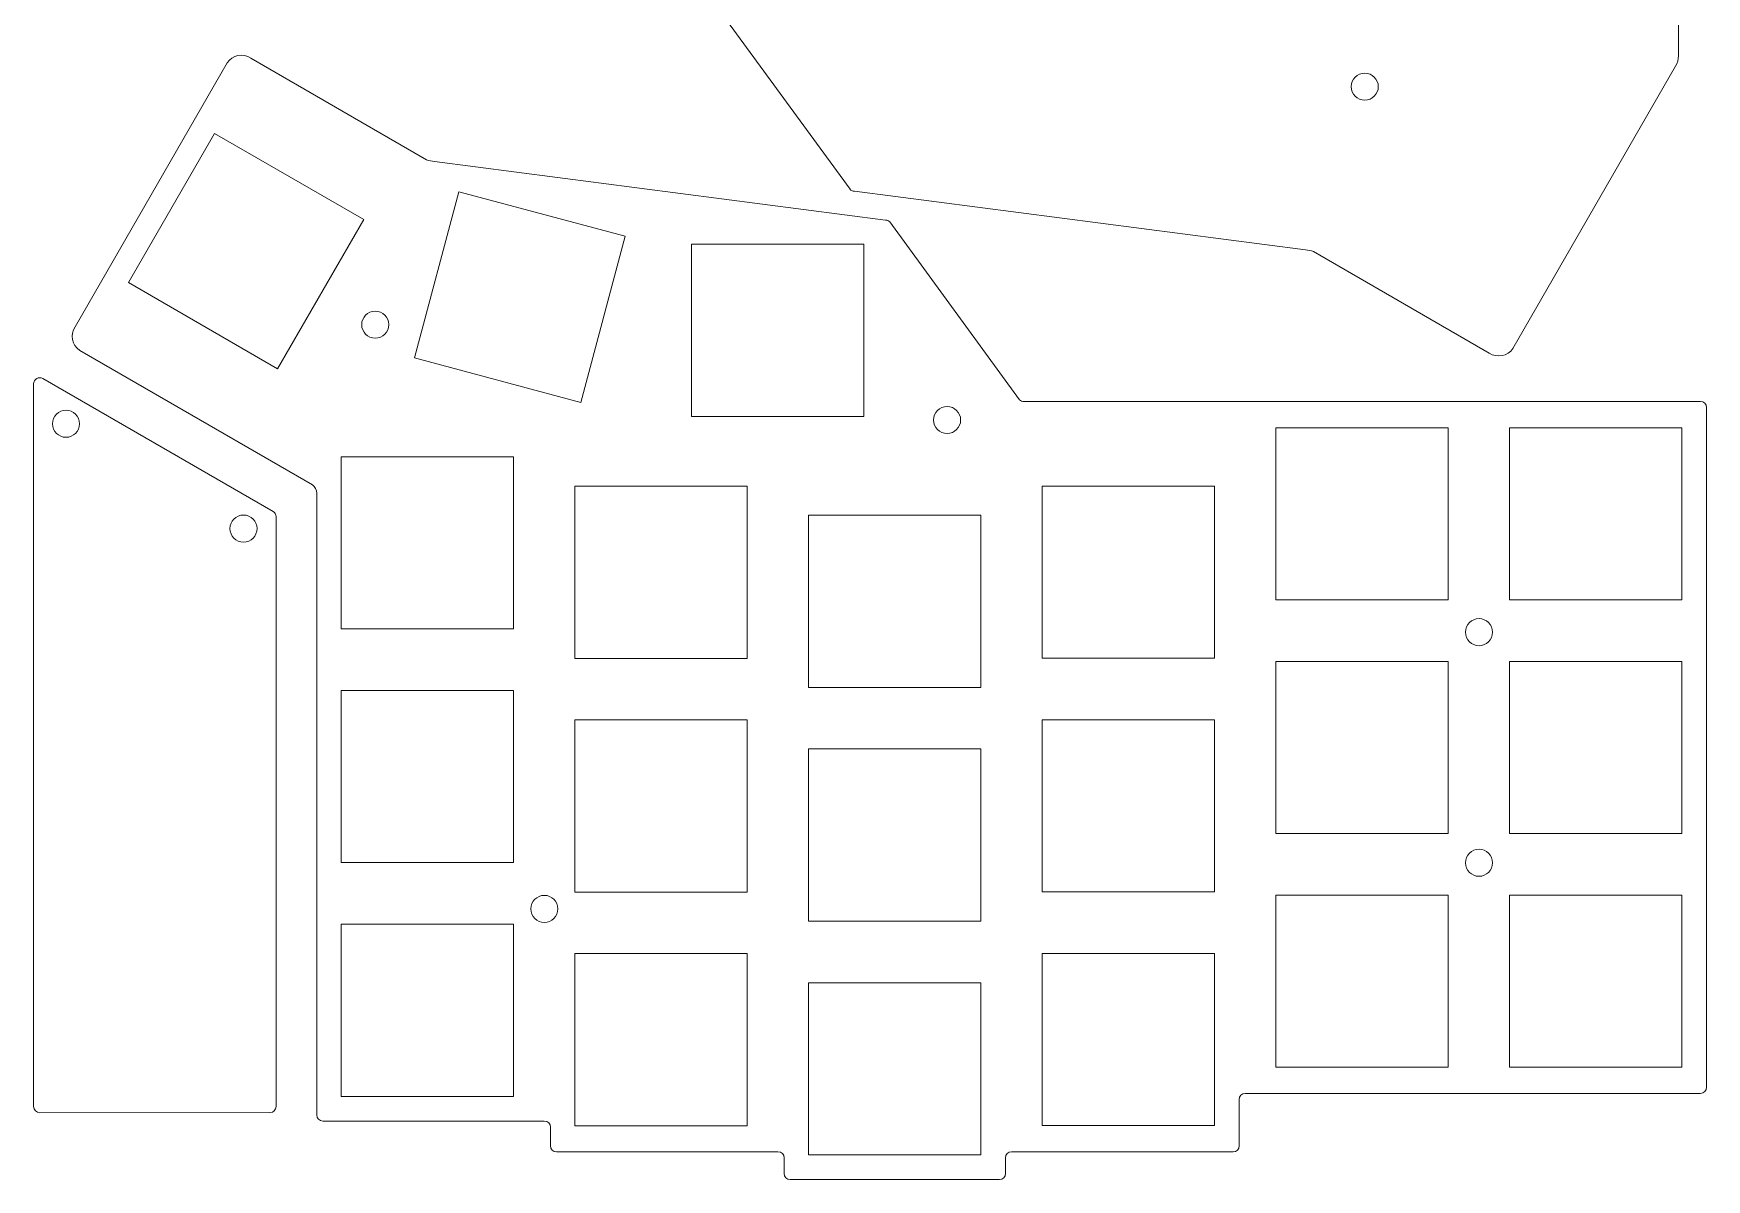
# Model space of a CAD drawing. Header units: millimetres. Extents: x -142 to 140, y -60 to 98.
# Drawn here: x -142.1 to -6.1, y -60.1 to 33.1 of the extents above; entities that cross this region are included whole.
import ezdxf

# ---------------------------------------------------------------- set-up
doc = ezdxf.new("R2010")
doc.units = ezdxf.units.MM
doc.header["$MEASUREMENT"] = 0
doc.layers.add('カット1(R255G0B0)', color=7, linetype='Continuous', lineweight=0)

# ---------------------------------------------------------------- blocks, each defined once
blk = doc.blocks.new('Block_1')
at = {"layer": 'カット1(R255G0B0)', "color": 5, "lineweight": 0, "true_color": 0x0000ff}
for points in [[(-84.64, 98.23), (-84.91, 98.23), (-85.14, 98), (-85.14, 97.73), (-85.14, 97.73), (-85.14, 97.73), (-85.14, 97.73)], [(-67.14, 97.73), (-67.14, 98), (-67.36, 98.23), (-67.64, 98.23), (-67.64, 98.23), (-67.64, 98.23), (-67.64, 98.23)], [(-85.64, 95.98), (-85.36, 95.98), (-85.14, 96.2), (-85.14, 96.48), (-85.14, 96.48), (-85.14, 96.48), (-85.14, 96.48)], [(-67.14, 96.48), (-67.14, 96.2), (-66.91, 95.98), (-66.64, 95.98), (-66.64, 95.98), (-66.64, 95.98), (-66.64, 95.98)], [(-141.64, 91.23), (-141.91, 91.23), (-142.14, 91), (-142.14, 90.73), (-142.14, 90.73), (-142.14, 90.73), (-142.14, 90.73)], [(-104.64, 91.23), (-104.36, 91.23), (-104.14, 91.45), (-104.14, 91.73), (-104.14, 91.73), (-104.14, 91.73), (-104.14, 91.73)], [(-29.14, 91.73), (-29.14, 91.45), (-28.91, 91.23), (-28.64, 91.23), (-28.64, 91.23), (-28.64, 91.23), (-28.64, 91.23)], [(-142.14, 35.48), (-142.14, 35.2), (-141.91, 34.98), (-141.64, 34.98), (-141.64, 34.98), (-141.64, 34.98), (-141.64, 34.98)], [(-23.77, 7.07), (-23.13, 6.64), (-22.27, 6.81), (-21.84, 7.44), (-21.84, 7.44), (-21.84, 7.45), (-21.84, 7.45)]]:
    blk.add_open_spline(points, degree=3, knots=[0, 0, 0, 0, 1, 1, 1, 2, 2, 2, 2], dxfattribs=at)
for points in [[(-67.64, 98.23), (-67.64, 98.23), (-84.64, 98.23), (-84.64, 98.23)], [(-85.14, 97.73), (-85.14, 97.73), (-85.14, 96.48), (-85.14, 96.48)], [(-67.14, 96.48), (-67.14, 96.48), (-67.14, 97.73), (-67.14, 97.73)], [(-103.64, 95.98), (-103.91, 95.98), (-104.14, 95.75), (-104.14, 95.48)], [(-104.14, 95.48), (-104.14, 95.48), (-104.14, 91.73), (-104.14, 91.73)], [(-85.64, 95.98), (-85.64, 95.98), (-103.64, 95.98), (-103.64, 95.98)], [(-48.64, 95.98), (-48.64, 95.98), (-66.64, 95.98), (-66.64, 95.98)], [(-48.14, 95.48), (-48.14, 95.75), (-48.36, 95.98), (-48.64, 95.98)], [(-48.14, 93.98), (-48.14, 93.98), (-48.14, 95.48), (-48.14, 95.48)], [(-48.14, 93.98), (-48.14, 93.7), (-47.91, 93.48), (-47.64, 93.48)], [(-29.64, 93.48), (-29.64, 93.48), (-47.64, 93.48), (-47.64, 93.48)], [(-29.14, 92.98), (-29.14, 93.25), (-29.36, 93.48), (-29.64, 93.48)], [(-29.14, 92.98), (-29.14, 92.98), (-29.14, 91.73), (-29.14, 91.73)], [(-104.64, 91.23), (-104.64, 91.23), (-141.64, 91.23), (-141.64, 91.23)], [(-8.89, 91.23), (-8.89, 91.23), (-28.64, 91.23), (-28.64, 91.23)], [(-8.39, 90.73), (-8.39, 91), (-8.61, 91.23), (-8.89, 91.23)], [(-142.14, 90.73), (-142.14, 90.73), (-142.14, 35.48), (-142.14, 35.48)], [(-8.39, 90.73), (-8.39, 90.73), (-8.39, 31.26), (-8.39, 31.26)], [(-86.64, 34.98), (-86.64, 34.98), (-141.64, 34.98), (-141.64, 34.98)], [(-86.28, 34.83), (-86.38, 34.93), (-86.51, 34.98), (-86.64, 34.98)], [(-86.29, 34.83), (-86.29, 34.83), (-75.74, 20.38), (-75.74, 20.38)], [(-21.84, 7.45), (-21.84, 7.45), (-8.61, 30.38), (-8.61, 30.38)], [(-8.62, 30.38), (-8.46, 30.65), (-8.38, 30.95), (-8.39, 31.25)], [(-75.74, 20.37), (-75.65, 20.28), (-75.52, 20.23), (-75.39, 20.23)], [(-75.39, 20.23), (-75.39, 20.23), (-38.72, 15.46), (-38.72, 15.46)], [(-38.06, 15.33), (-38.28, 15.39), (-38.5, 15.44), (-38.72, 15.46)], [(-38.06, 15.33), (-38.06, 15.33), (-23.77, 7.07), (-23.77, 7.07)]]:
    blk.add_open_spline(points, degree=3, dxfattribs=at)
blk = doc.blocks.new('Block_0')
at = {"layer": 'カット1(R255G0B0)', "color": 1, "lineweight": 0, "true_color": 0xff0000}
for centre in [(-47.64, 76.23), (-123.64, 72.48), (-123.64, 53.73), (-80.39, 36.48), (-33.89, 28.73)]:
    blk.add_circle(centre, 1.1, dxfattribs=at)
at = {"layer": 'カット1(R255G0B0)'}
blk.add_blockref('Block_1', (0, 0), dxfattribs=at)
blk = doc.blocks.new('Block_7')
at = {"layer": 'カット1(R255G0B0)', "color": 5, "lineweight": 0, "true_color": 0x0000ff}
for points in [[(-124.47, 31.04), (-125.1, 31.47), (-125.97, 31.3), (-126.39, 30.67), (-126.4, 30.66), (-126.4, 30.66), (-126.4, 30.66)], [(-138.75, 9.2), (-139.18, 8.57), (-139.01, 7.71), (-138.38, 7.28), (-138.37, 7.28), (-138.37, 7.28), (-138.37, 7.28)], [(-6.1, 2.63), (-6.1, 2.91), (-6.32, 3.13), (-6.6, 3.13), (-6.6, 3.13), (-6.6, 3.13), (-6.6, 3.13)], [(-6.6, -53.12), (-6.32, -53.12), (-6.1, -52.9), (-6.1, -52.62), (-6.1, -52.62), (-6.1, -52.62), (-6.1, -52.62)], [(-43.6, -53.12), (-43.88, -53.12), (-44.1, -53.34), (-44.1, -53.62), (-44.1, -53.62), (-44.1, -53.62), (-44.1, -53.62)], [(-81.1, -58.37), (-81.1, -58.09), (-81.32, -57.87), (-81.6, -57.87), (-81.6, -57.87), (-81.6, -57.87), (-81.6, -57.87)], [(-62.6, -57.87), (-62.88, -57.87), (-63.1, -58.09), (-63.1, -58.37), (-63.1, -58.37), (-63.1, -58.37), (-63.1, -58.37)], [(-81.1, -59.62), (-81.1, -59.9), (-80.88, -60.12), (-80.6, -60.12), (-80.6, -60.12), (-80.6, -60.12), (-80.6, -60.12)], [(-63.6, -60.12), (-63.32, -60.12), (-63.1, -59.9), (-63.1, -59.62), (-63.1, -59.62), (-63.1, -59.62), (-63.1, -59.62)]]:
    blk.add_open_spline(points, degree=3, knots=[0, 0, 0, 0, 1, 1, 1, 2, 2, 2, 2], dxfattribs=at)
for points in [[(-126.4, 30.66), (-126.4, 30.66), (-138.75, 9.2), (-138.75, 9.2)], [(-110.17, 22.78), (-110.17, 22.78), (-124.47, 31.04), (-124.47, 31.04)], [(-110.18, 22.78), (-109.96, 22.71), (-109.74, 22.67), (-109.52, 22.65)], [(-72.85, 17.88), (-72.85, 17.88), (-109.52, 22.65), (-109.52, 22.65)], [(-72.5, 17.73), (-72.59, 17.83), (-72.72, 17.88), (-72.85, 17.88)], [(-61.95, 3.27), (-61.95, 3.27), (-72.5, 17.73), (-72.5, 17.73)], [(-138.37, 7.27), (-138.37, 7.27), (-119.45, -3.65), (-119.45, -3.65)], [(-61.95, 3.28), (-61.86, 3.18), (-61.73, 3.13), (-61.6, 3.13)], [(-61.6, 3.13), (-61.6, 3.13), (-6.6, 3.13), (-6.6, 3.13)], [(-6.1, -52.62), (-6.1, -52.62), (-6.1, 2.63), (-6.1, 2.63)], [(-119.1, -4.31), (-119.11, -4.05), (-119.24, -3.8), (-119.45, -3.65)], [(-119.1, -54.87), (-119.1, -54.87), (-119.1, -4.31), (-119.1, -4.31)], [(-44.1, -57.37), (-44.1, -57.37), (-44.1, -53.62), (-44.1, -53.62)], [(-43.6, -53.12), (-43.6, -53.12), (-6.6, -53.12), (-6.6, -53.12)], [(-119.1, -54.87), (-119.1, -55.15), (-118.88, -55.37), (-118.6, -55.37)], [(-118.6, -55.37), (-118.6, -55.37), (-100.6, -55.37), (-100.6, -55.37)], [(-100.1, -55.87), (-100.1, -55.59), (-100.32, -55.37), (-100.6, -55.37)], [(-100.1, -55.87), (-100.1, -55.87), (-100.1, -57.37), (-100.1, -57.37)], [(-100.1, -57.37), (-100.1, -57.65), (-99.88, -57.87), (-99.6, -57.87)], [(-99.6, -57.87), (-99.6, -57.87), (-81.6, -57.87), (-81.6, -57.87)], [(-81.1, -58.37), (-81.1, -58.37), (-81.1, -59.62), (-81.1, -59.62)], [(-63.1, -59.62), (-63.1, -59.62), (-63.1, -58.37), (-63.1, -58.37)], [(-62.6, -57.87), (-62.6, -57.87), (-44.6, -57.87), (-44.6, -57.87)], [(-44.6, -57.87), (-44.32, -57.87), (-44.1, -57.65), (-44.1, -57.37)], [(-80.6, -60.12), (-80.6, -60.12), (-63.6, -60.12), (-63.6, -60.12)]]:
    blk.add_open_spline(points, degree=3, dxfattribs=at)
blk = doc.blocks.new('Block_6')
at = {"layer": 'カット1(R255G0B0)', "color": 1, "lineweight": 0, "true_color": 0xff0000}
for points in [[(-127.41, 24.92), (-115.29, 17.92), (-122.29, 5.8), (-134.41, 12.8)], [(-107.54, 20.19), (-94.02, 16.57), (-97.64, 3.05), (-111.16, 6.67)], [(-88.63, 15.91), (-74.63, 15.91), (-74.63, 1.91), (-88.63, 1.91)], [(-41.11, 1), (-27.11, 1), (-27.11, -13), (-41.11, -13)], [(-22.11, 1), (-8.11, 1), (-8.11, -13), (-22.11, -13)], [(-117.11, -1.36), (-103.11, -1.36), (-103.11, -15.36), (-117.11, -15.36)], [(-98.11, -3.75), (-84.11, -3.75), (-84.11, -17.75), (-98.11, -17.75)], [(-60.11, -3.74), (-46.11, -3.74), (-46.11, -17.74), (-60.11, -17.74)], [(-79.11, -6.12), (-65.11, -6.12), (-65.11, -20.12), (-79.11, -20.12)], [(-41.11, -18), (-27.11, -18), (-27.11, -32), (-41.11, -32)], [(-22.11, -18), (-8.11, -18), (-8.11, -32), (-22.11, -32)], [(-117.11, -20.36), (-103.11, -20.36), (-103.11, -34.36), (-117.11, -34.36)], [(-98.11, -22.75), (-84.11, -22.75), (-84.11, -36.75), (-98.11, -36.75)], [(-60.11, -22.74), (-46.11, -22.74), (-46.11, -36.74), (-60.11, -36.74)], [(-79.11, -25.12), (-65.11, -25.12), (-65.11, -39.12), (-79.11, -39.12)], [(-41.11, -37), (-27.11, -37), (-27.11, -51), (-41.11, -51)], [(-22.11, -37), (-8.11, -37), (-8.11, -51), (-22.11, -51)], [(-117.11, -39.36), (-103.11, -39.36), (-103.11, -53.36), (-117.11, -53.36)], [(-98.11, -41.75), (-84.11, -41.75), (-84.11, -55.75), (-98.11, -55.75)], [(-60.11, -41.74), (-46.11, -41.74), (-46.11, -55.74), (-60.11, -55.74)], [(-79.11, -44.12), (-65.11, -44.12), (-65.11, -58.12), (-79.11, -58.12)]]:
    blk.add_lwpolyline(points, close=True, dxfattribs=at)
for centre in [(-114.35, 9.38), (-67.85, 1.63), (-139.49, 1.32), (-125.06, -7.2), (-24.6, -15.62), (-24.6, -34.37), (-100.6, -38.12)]:
    blk.add_circle(centre, 1.1, dxfattribs=at)
at = {"layer": 'カット1(R255G0B0)', "color": 5, "lineweight": 0, "true_color": 0x0000ff}
blk.add_open_spline([(-142.13, -54.19), (-142.13, -54.19), (-142.13, 4.57), (-142.13, 4.57), (-142.13, 4.95), (-141.71, 5.19), (-141.38, 5), (-141.38, 5), (-122.66, -5.8), (-122.66, -5.8), (-122.5, -5.89), (-122.41, -6.06), (-122.41, -6.23), (-122.41, -6.23), (-122.41, -54.18), (-122.41, -54.18), (-122.41, -54.46), (-122.63, -54.68), (-122.91, -54.68), (-122.91, -54.68), (-141.63, -54.69), (-141.63, -54.69), (-141.9, -54.69), (-142.13, -54.46), (-142.13, -54.19)], degree=3, knots=[0, 0, 0, 0, 1, 1, 1, 2, 2, 2, 3, 3, 3, 4, 4, 4, 5, 5, 5, 6, 6, 6, 7, 7, 7, 8, 8, 8, 8], dxfattribs=at)
at = {"layer": 'カット1(R255G0B0)'}
blk.add_blockref('Block_7', (0, 0), dxfattribs=at)

msp = doc.modelspace()

# ---------------------------------------------------------------- block references
at = {"layer": 'カット1(R255G0B0)'}
for name in ['Block_0', 'Block_6']:
    msp.add_blockref(name, (0, 0), dxfattribs=at)

doc.saveas('drawing.dxf')
